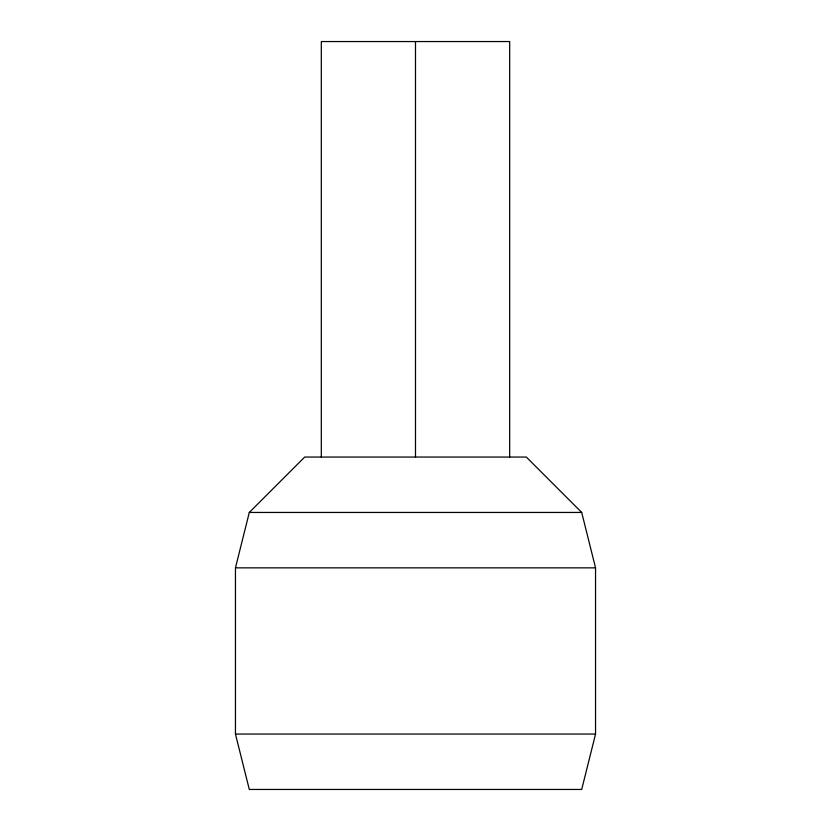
<?xml version="1.0" encoding="UTF-8"?>
<svg xmlns="http://www.w3.org/2000/svg" width="831" height="831" viewBox="0 0 831 831"><rect width="100%" height="100%" fill="white"/><g stroke="black" fill="none" stroke-linecap="round" stroke-linejoin="round"><path stroke-width="1.25" d="M235.453 567.853L249.3 512.447L304.697 457.05L526.303 457.05L581.7 512.447L595.547 567.853L595.547 734.053L581.7 789.45L249.3 789.45L235.453 734.053L235.453 567.853L595.547 567.853M249.3 512.447L581.7 512.447M235.453 734.053L595.547 734.053M509.683 457.05L509.683 41.55L321.317 41.55L321.317 457.05M415.5 41.55L415.5 457.05"/></g></svg>
